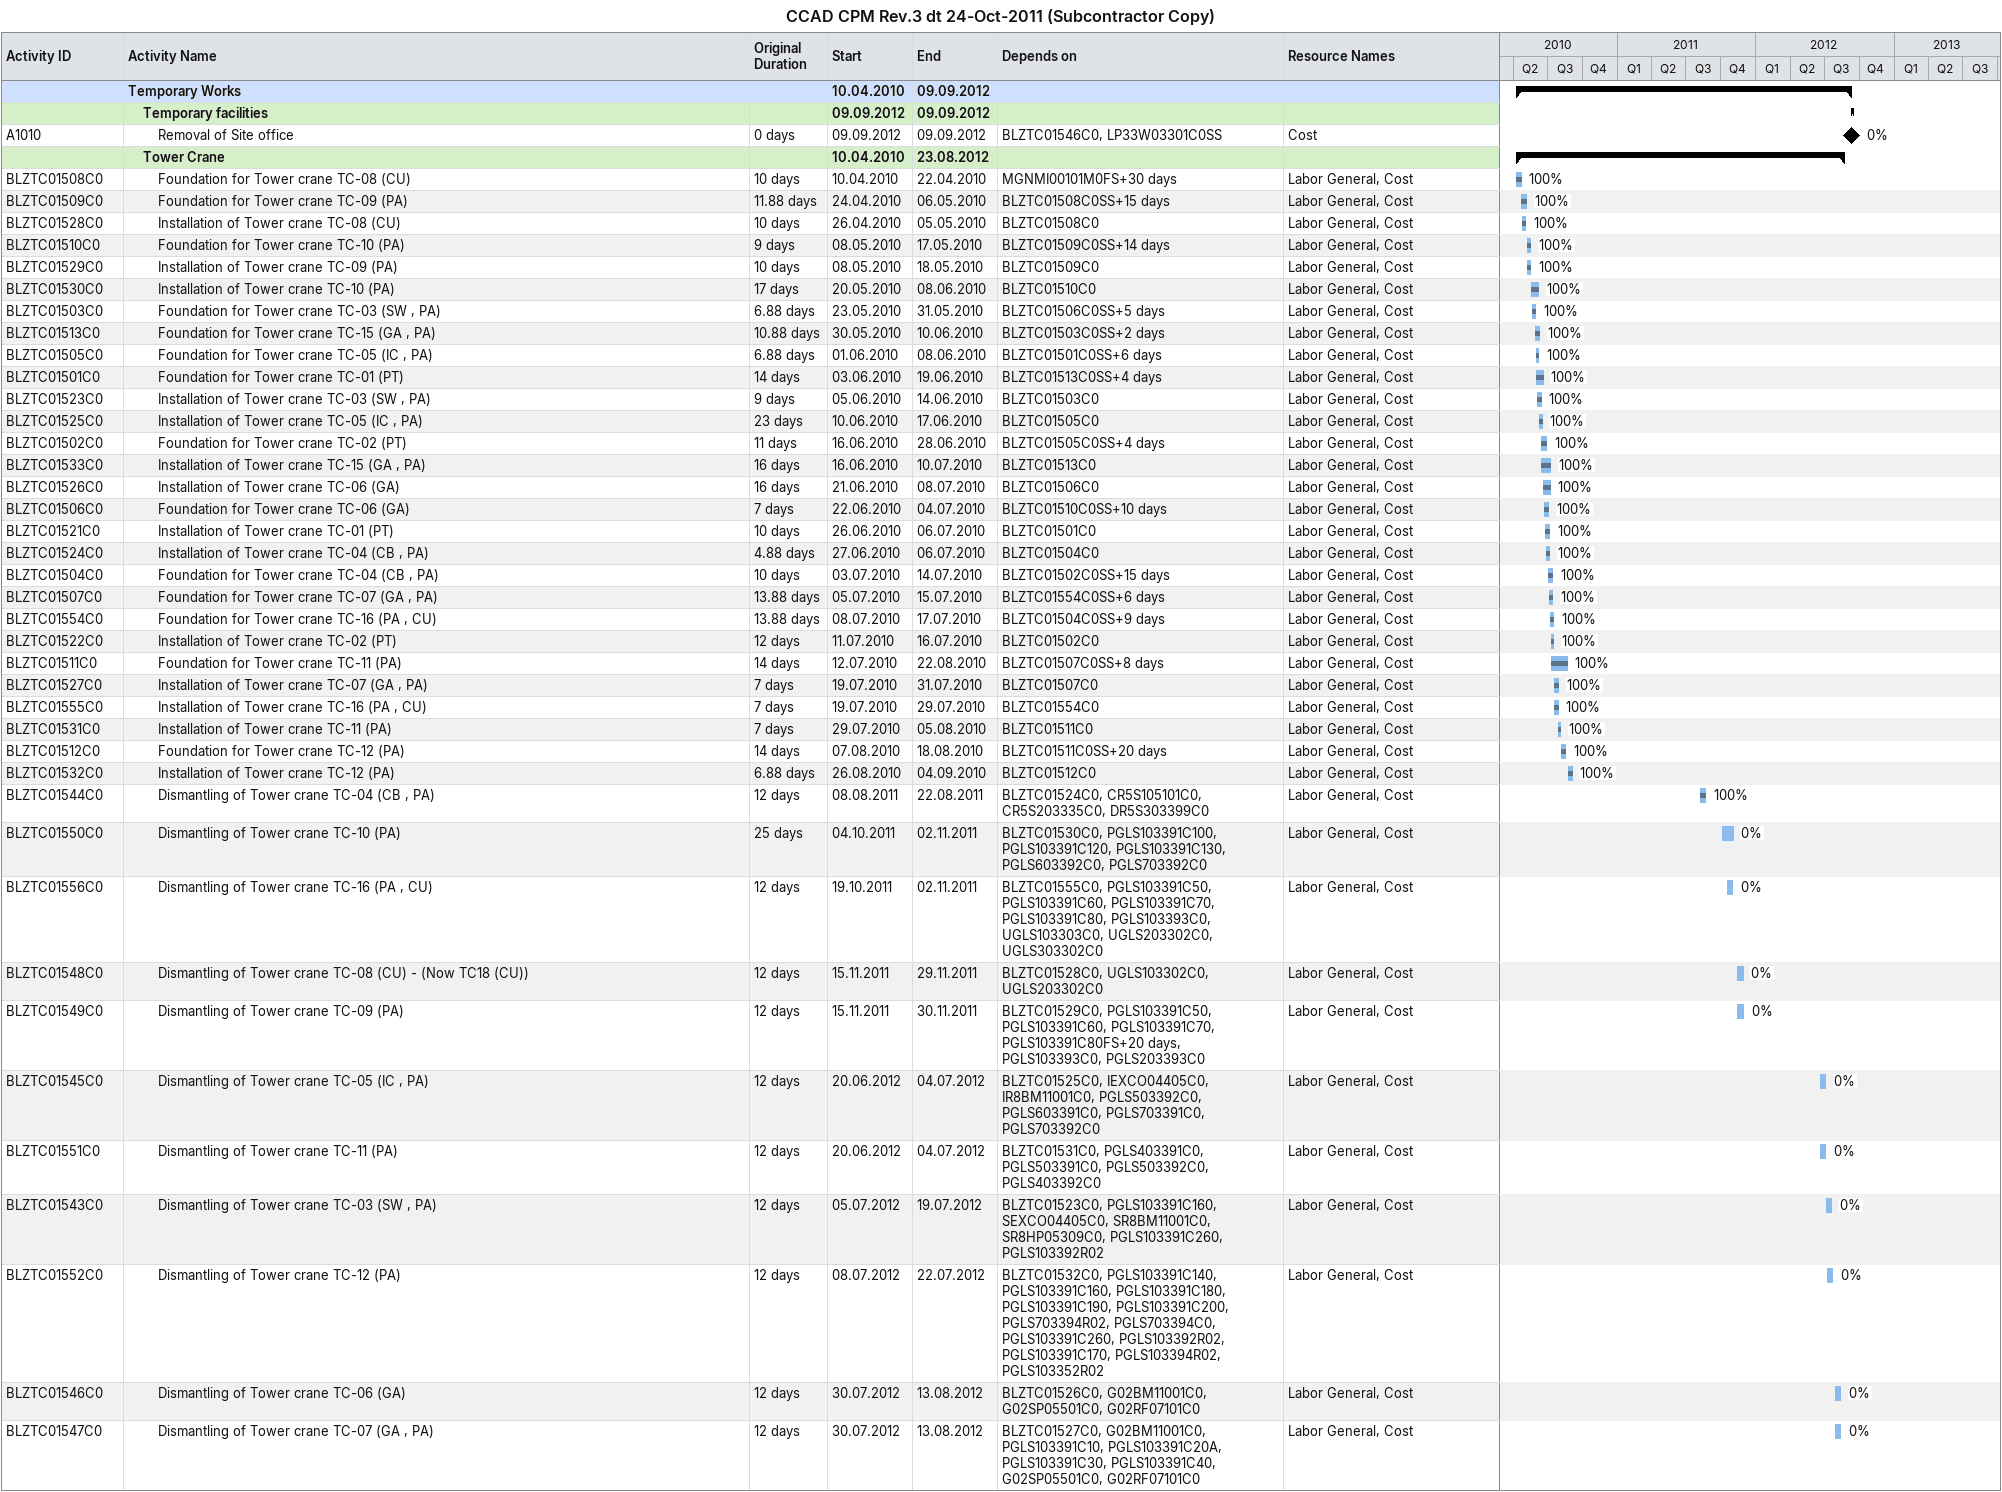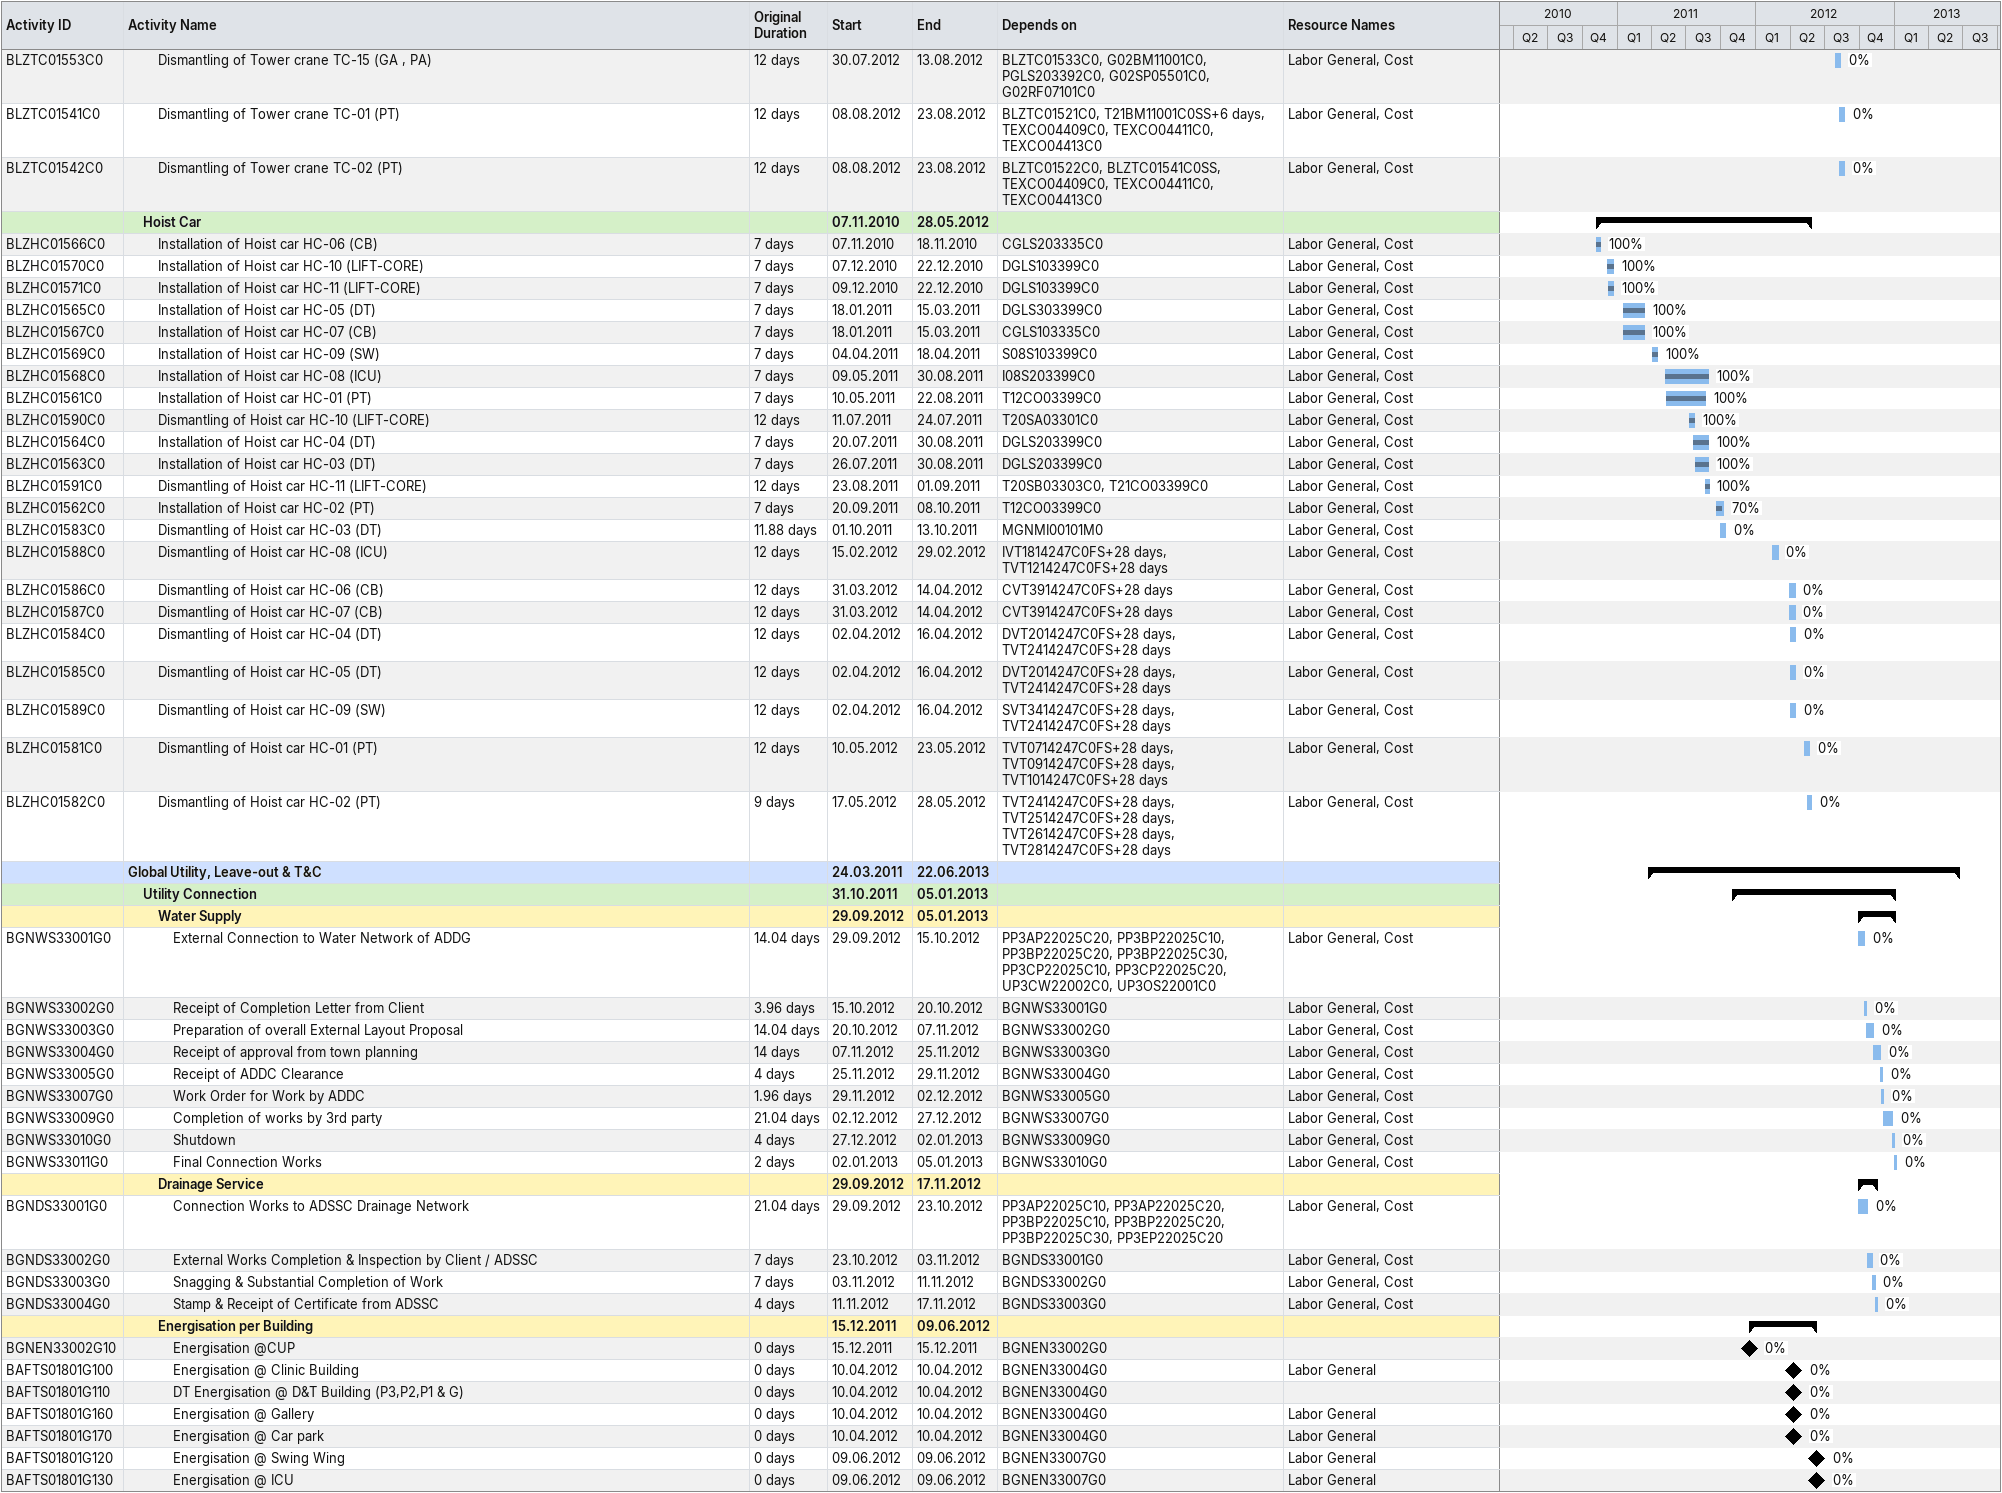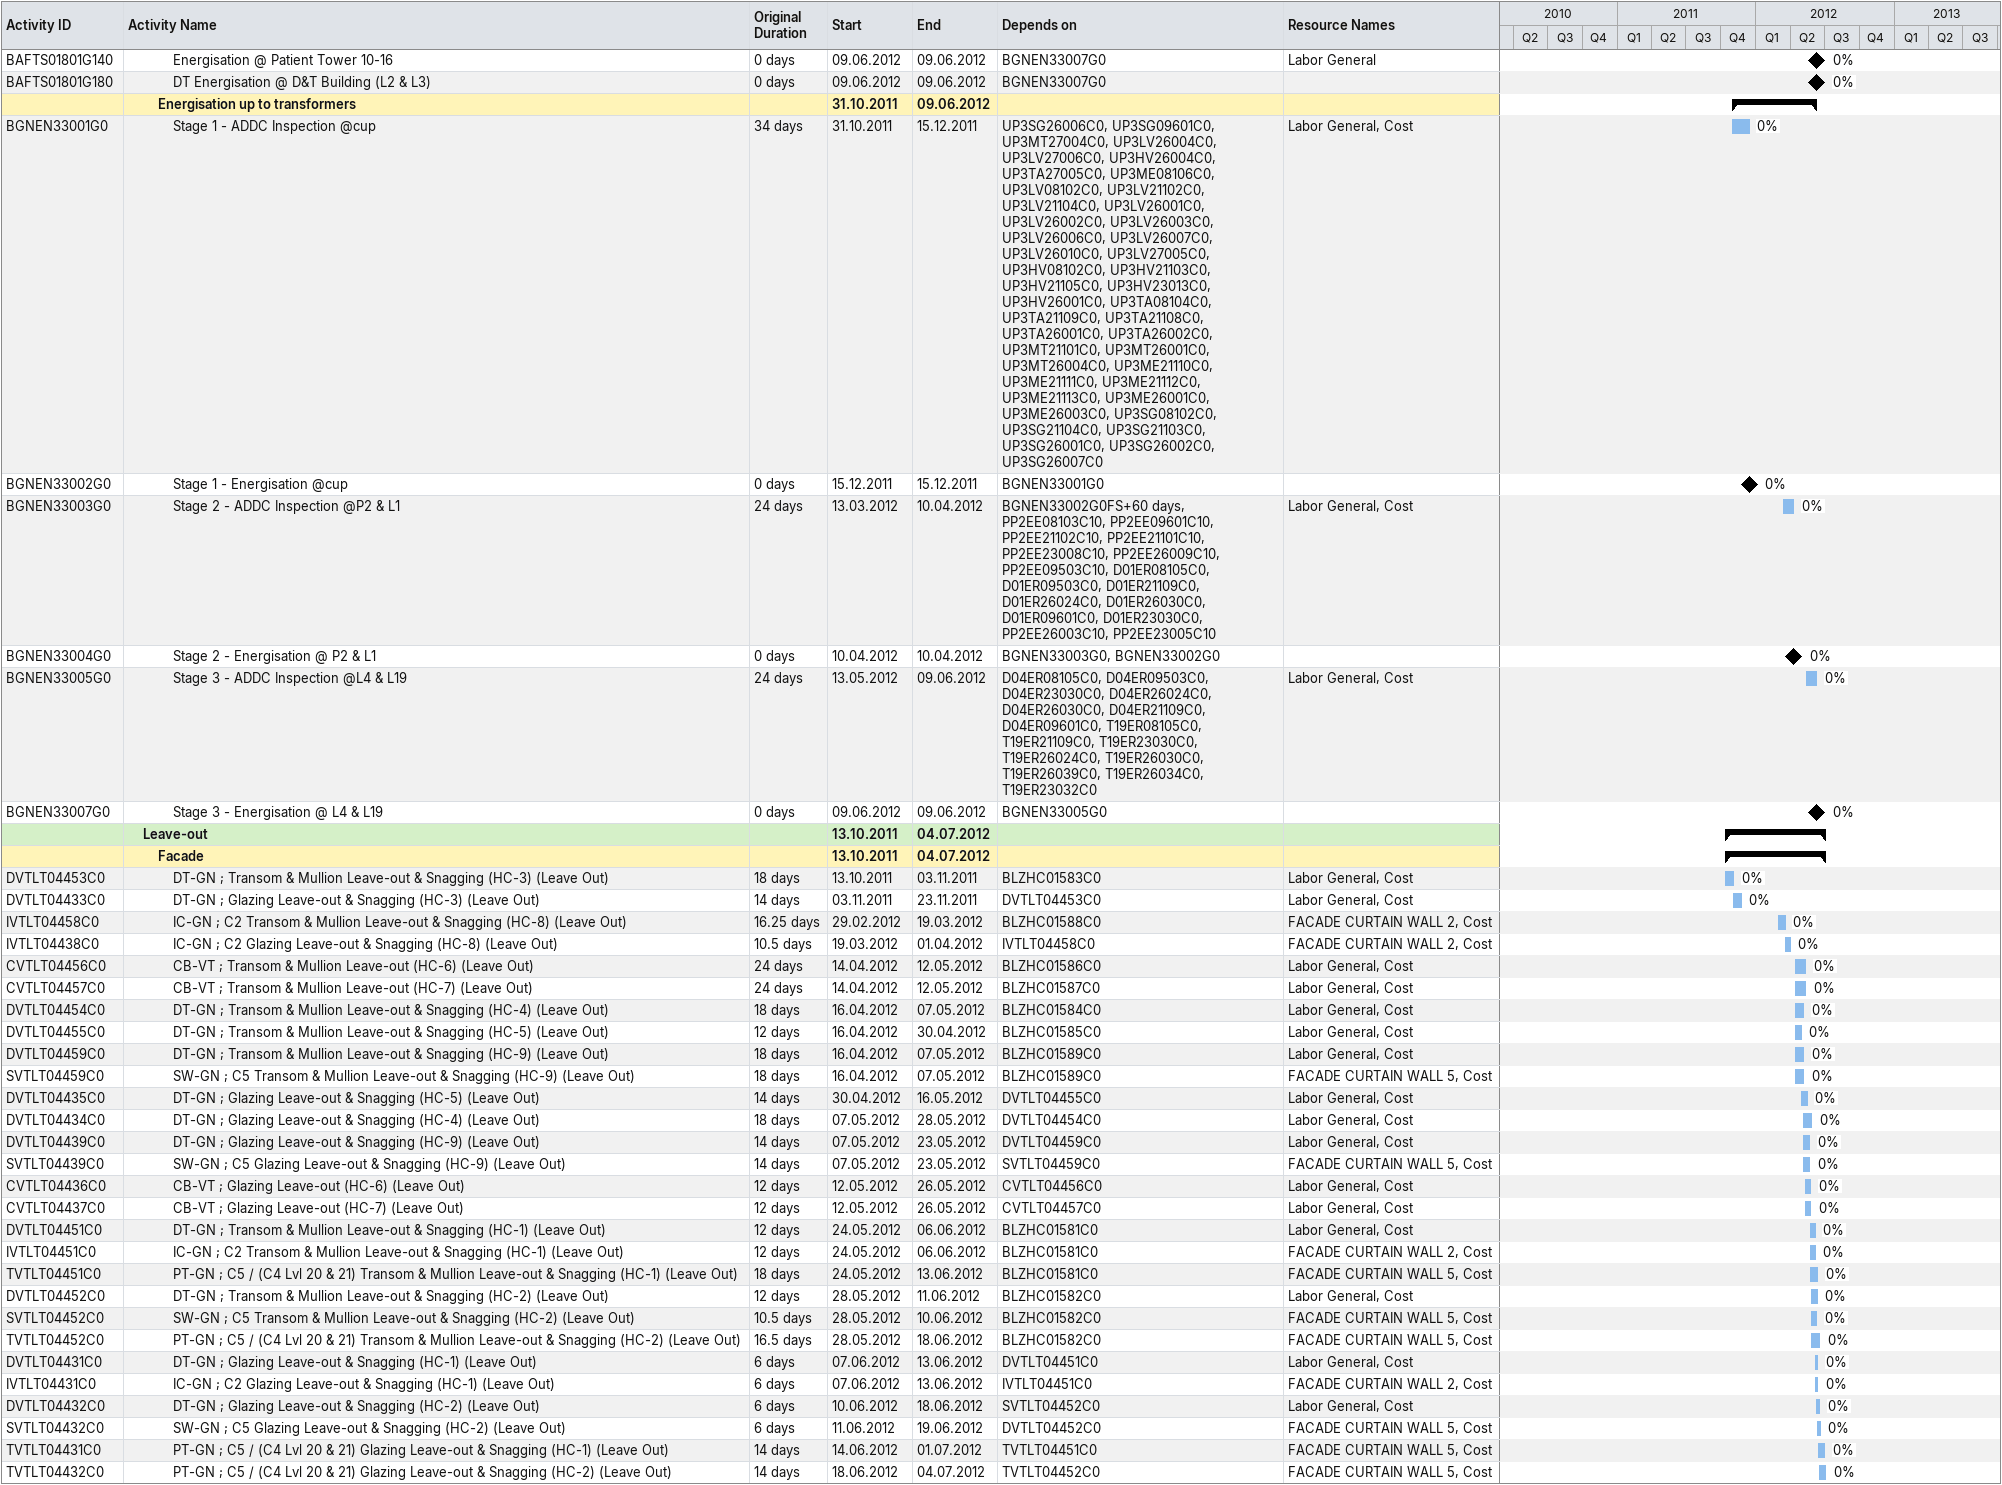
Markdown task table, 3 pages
CCAD CPM Rev.3 dt 24-Oct-2011 (Subcontractor Copy)

| ID | Level | Task | Original duration | Start | Finish | Predecessors | Resources | % complete |
|---|---|---|---|---|---|---|---|---|
|  | 1 | **Temporary Works** |  | 2010-04-10 | 2012-09-09 |  |  |  |
|  | 2 | **Temporary facilities** |  | 2012-09-09 | 2012-09-09 |  |  |  |
| A1010 | 3 | Removal of Site office | 0d | 2012-09-09 | 2012-09-09 | BLZTC01546C0, LP33W03301C0SS | Cost | 0 |
|  | 2 | **Tower Crane** |  | 2010-04-10 | 2012-08-23 |  |  |  |
| BLZTC01508C0 | 3 | Foundation for Tower crane TC-08 (CU) | 10d | 2010-04-10 | 2010-04-22 | MGNMI00101M0FS+30d | Labor General, Cost | 100 |
| BLZTC01509C0 | 3 | Foundation for Tower crane TC-09 (PA) | 11.88d | 2010-04-24 | 2010-05-06 | BLZTC01508C0SS+15d | Labor General, Cost | 100 |
| BLZTC01528C0 | 3 | Installation of Tower crane TC-08 (CU) | 10d | 2010-04-26 | 2010-05-05 | BLZTC01508C0 | Labor General, Cost | 100 |
| BLZTC01510C0 | 3 | Foundation for Tower crane TC-10 (PA) | 9d | 2010-05-08 | 2010-05-17 | BLZTC01509C0SS+14d | Labor General, Cost | 100 |
| BLZTC01529C0 | 3 | Installation of Tower crane TC-09 (PA) | 10d | 2010-05-08 | 2010-05-18 | BLZTC01509C0 | Labor General, Cost | 100 |
| BLZTC01530C0 | 3 | Installation of Tower crane TC-10 (PA) | 17d | 2010-05-20 | 2010-06-08 | BLZTC01510C0 | Labor General, Cost | 100 |
| BLZTC01503C0 | 3 | Foundation for Tower crane TC-03 (SW , PA) | 6.88d | 2010-05-23 | 2010-05-31 | BLZTC01506C0SS+5d | Labor General, Cost | 100 |
| BLZTC01513C0 | 3 | Foundation for Tower crane TC-15 (GA , PA) | 10.88d | 2010-05-30 | 2010-06-10 | BLZTC01503C0SS+2d | Labor General, Cost | 100 |
| BLZTC01505C0 | 3 | Foundation for Tower crane TC-05 (IC , PA) | 6.88d | 2010-06-01 | 2010-06-08 | BLZTC01501C0SS+6d | Labor General, Cost | 100 |
| BLZTC01501C0 | 3 | Foundation for Tower crane TC-01 (PT) | 14d | 2010-06-03 | 2010-06-19 | BLZTC01513C0SS+4d | Labor General, Cost | 100 |
| BLZTC01523C0 | 3 | Installation of Tower crane TC-03 (SW , PA) | 9d | 2010-06-05 | 2010-06-14 | BLZTC01503C0 | Labor General, Cost | 100 |
| BLZTC01525C0 | 3 | Installation of Tower crane TC-05 (IC , PA) | 23d | 2010-06-10 | 2010-06-17 | BLZTC01505C0 | Labor General, Cost | 100 |
| BLZTC01502C0 | 3 | Foundation for Tower crane TC-02 (PT) | 11d | 2010-06-16 | 2010-06-28 | BLZTC01505C0SS+4d | Labor General, Cost | 100 |
| BLZTC01533C0 | 3 | Installation of Tower crane TC-15 (GA , PA) | 16d | 2010-06-16 | 2010-07-10 | BLZTC01513C0 | Labor General, Cost | 100 |
| BLZTC01526C0 | 3 | Installation of Tower crane TC-06 (GA) | 16d | 2010-06-21 | 2010-07-08 | BLZTC01506C0 | Labor General, Cost | 100 |
| BLZTC01506C0 | 3 | Foundation for Tower crane TC-06 (GA) | 7d | 2010-06-22 | 2010-07-04 | BLZTC01510C0SS+10d | Labor General, Cost | 100 |
| BLZTC01521C0 | 3 | Installation of Tower crane TC-01 (PT) | 10d | 2010-06-26 | 2010-07-06 | BLZTC01501C0 | Labor General, Cost | 100 |
| BLZTC01524C0 | 3 | Installation of Tower crane TC-04 (CB , PA) | 4.88d | 2010-06-27 | 2010-07-06 | BLZTC01504C0 | Labor General, Cost | 100 |
| BLZTC01504C0 | 3 | Foundation for Tower crane TC-04 (CB , PA) | 10d | 2010-07-03 | 2010-07-14 | BLZTC01502C0SS+15d | Labor General, Cost | 100 |
| BLZTC01507C0 | 3 | Foundation for Tower crane TC-07 (GA , PA) | 13.88d | 2010-07-05 | 2010-07-15 | BLZTC01554C0SS+6d | Labor General, Cost | 100 |
| BLZTC01554C0 | 3 | Foundation for Tower crane TC-16 (PA , CU) | 13.88d | 2010-07-08 | 2010-07-17 | BLZTC01504C0SS+9d | Labor General, Cost | 100 |
| BLZTC01522C0 | 3 | Installation of Tower crane TC-02 (PT) | 12d | 2010-07-11 | 2010-07-16 | BLZTC01502C0 | Labor General, Cost | 100 |
| BLZTC01511C0 | 3 | Foundation for Tower crane TC-11 (PA) | 14d | 2010-07-12 | 2010-08-22 | BLZTC01507C0SS+8d | Labor General, Cost | 100 |
| BLZTC01527C0 | 3 | Installation of Tower crane TC-07 (GA , PA) | 7d | 2010-07-19 | 2010-07-31 | BLZTC01507C0 | Labor General, Cost | 100 |
| BLZTC01555C0 | 3 | Installation of Tower crane TC-16 (PA , CU) | 7d | 2010-07-19 | 2010-07-29 | BLZTC01554C0 | Labor General, Cost | 100 |
| BLZTC01531C0 | 3 | Installation of Tower crane TC-11 (PA) | 7d | 2010-07-29 | 2010-08-05 | BLZTC01511C0 | Labor General, Cost | 100 |
| BLZTC01512C0 | 3 | Foundation for Tower crane TC-12 (PA) | 14d | 2010-08-07 | 2010-08-18 | BLZTC01511C0SS+20d | Labor General, Cost | 100 |
| BLZTC01532C0 | 3 | Installation of Tower crane TC-12 (PA) | 6.88d | 2010-08-26 | 2010-09-04 | BLZTC01512C0 | Labor General, Cost | 100 |
| BLZTC01544C0 | 3 | Dismantling of Tower crane TC-04 (CB , PA) | 12d | 2011-08-08 | 2011-08-22 | BLZTC01524C0, CR5S105101C0, CR5S203335C0, DR5S303399C0 | Labor General, Cost | 100 |
| BLZTC01550C0 | 3 | Dismantling of Tower crane TC-10 (PA) | 25d | 2011-10-04 | 2011-11-02 | BLZTC01530C0, PGLS103391C100, PGLS103391C120, PGLS103391C130, PGLS603392C0, PGLS703392C0 | Labor General, Cost | 0 |
| BLZTC01556C0 | 3 | Dismantling of Tower crane TC-16 (PA , CU) | 12d | 2011-10-19 | 2011-11-02 | BLZTC01555C0, PGLS103391C50, PGLS103391C60, PGLS103391C70, PGLS103391C80, PGLS103393C0, UGLS103303C0, UGLS203302C0, UGLS303302C0 | Labor General, Cost | 0 |
| BLZTC01548C0 | 3 | Dismantling of Tower crane TC-08 (CU) - (Now TC18 (CU)) | 12d | 2011-11-15 | 2011-11-29 | BLZTC01528C0, UGLS103302C0, UGLS203302C0 | Labor General, Cost | 0 |
| BLZTC01549C0 | 3 | Dismantling of Tower crane TC-09 (PA) | 12d | 2011-11-15 | 2011-11-30 | BLZTC01529C0, PGLS103391C50, PGLS103391C60, PGLS103391C70, PGLS103391C80FS+20d, PGLS103393C0, PGLS203393C0 | Labor General, Cost | 0 |
| BLZTC01545C0 | 3 | Dismantling of Tower crane TC-05 (IC , PA) | 12d | 2012-06-20 | 2012-07-04 | BLZTC01525C0, IEXCO04405C0, IR8BM11001C0, PGLS503392C0, PGLS603391C0, PGLS703391C0, PGLS703392C0 | Labor General, Cost | 0 |
| BLZTC01551C0 | 3 | Dismantling of Tower crane TC-11 (PA) | 12d | 2012-06-20 | 2012-07-04 | BLZTC01531C0, PGLS403391C0, PGLS503391C0, PGLS503392C0, PGLS403392C0 | Labor General, Cost | 0 |
| BLZTC01543C0 | 3 | Dismantling of Tower crane TC-03 (SW , PA) | 12d | 2012-07-05 | 2012-07-19 | BLZTC01523C0, PGLS103391C160, SEXCO04405C0, SR8BM11001C0, SR8HP05309C0, PGLS103391C260, PGLS103392R02 | Labor General, Cost | 0 |
| BLZTC01552C0 | 3 | Dismantling of Tower crane TC-12 (PA) | 12d | 2012-07-08 | 2012-07-22 | BLZTC01532C0, PGLS103391C140, PGLS103391C160, PGLS103391C180, PGLS103391C190, PGLS103391C200, PGLS703394R02, PGLS703394C0, PGLS103391C260, PGLS103392R02, PGLS103391C170, PGLS103394R02, PGLS103352R02 | Labor General, Cost | 0 |
| BLZTC01546C0 | 3 | Dismantling of Tower crane TC-06 (GA) | 12d | 2012-07-30 | 2012-08-13 | BLZTC01526C0, G02BM11001C0, G02SP05501C0, G02RF07101C0 | Labor General, Cost | 0 |
| BLZTC01547C0 | 3 | Dismantling of Tower crane TC-07 (GA , PA) | 12d | 2012-07-30 | 2012-08-13 | BLZTC01527C0, G02BM11001C0, PGLS103391C10, PGLS103391C20A, PGLS103391C30, PGLS103391C40, G02SP05501C0, G02RF07101C0 | Labor General, Cost | 0 |
| BLZTC01553C0 | 3 | Dismantling of Tower crane TC-15 (GA , PA) | 12d | 2012-07-30 | 2012-08-13 | BLZTC01533C0, G02BM11001C0, PGLS203392C0, G02SP05501C0, G02RF07101C0 | Labor General, Cost | 0 |
| BLZTC01541C0 | 3 | Dismantling of Tower crane TC-01 (PT) | 12d | 2012-08-08 | 2012-08-23 | BLZTC01521C0, T21BM11001C0SS+6d, TEXCO04409C0, TEXCO04411C0, TEXCO04413C0 | Labor General, Cost | 0 |
| BLZTC01542C0 | 3 | Dismantling of Tower crane TC-02 (PT) | 12d | 2012-08-08 | 2012-08-23 | BLZTC01522C0, BLZTC01541C0SS, TEXCO04409C0, TEXCO04411C0, TEXCO04413C0 | Labor General, Cost | 0 |
|  | 2 | **Hoist Car** |  | 2010-11-07 | 2012-05-28 |  |  |  |
| BLZHC01566C0 | 3 | Installation of Hoist car HC-06 (CB) | 7d | 2010-11-07 | 2010-11-18 | CGLS203335C0 | Labor General, Cost | 100 |
| BLZHC01570C0 | 3 | Installation of Hoist car HC-10 (LIFT-CORE) | 7d | 2010-12-07 | 2010-12-22 | DGLS103399C0 | Labor General, Cost | 100 |
| BLZHC01571C0 | 3 | Installation of Hoist car HC-11 (LIFT-CORE) | 7d | 2010-12-09 | 2010-12-22 | DGLS103399C0 | Labor General, Cost | 100 |
| BLZHC01565C0 | 3 | Installation of Hoist car HC-05 (DT) | 7d | 2011-01-18 | 2011-03-15 | DGLS303399C0 | Labor General, Cost | 100 |
| BLZHC01567C0 | 3 | Installation of Hoist car HC-07 (CB) | 7d | 2011-01-18 | 2011-03-15 | CGLS103335C0 | Labor General, Cost | 100 |
| BLZHC01569C0 | 3 | Installation of Hoist car HC-09 (SW) | 7d | 2011-04-04 | 2011-04-18 | S08S103399C0 | Labor General, Cost | 100 |
| BLZHC01568C0 | 3 | Installation of Hoist car HC-08 (ICU) | 7d | 2011-05-09 | 2011-08-30 | I08S203399C0 | Labor General, Cost | 100 |
| BLZHC01561C0 | 3 | Installation of Hoist car HC-01 (PT) | 7d | 2011-05-10 | 2011-08-22 | T12CO03399C0 | Labor General, Cost | 100 |
| BLZHC01590C0 | 3 | Dismantling of Hoist car HC-10 (LIFT-CORE) | 12d | 2011-07-11 | 2011-07-24 | T20SA03301C0 | Labor General, Cost | 100 |
| BLZHC01564C0 | 3 | Installation of Hoist car HC-04 (DT) | 7d | 2011-07-20 | 2011-08-30 | DGLS203399C0 | Labor General, Cost | 100 |
| BLZHC01563C0 | 3 | Installation of Hoist car HC-03 (DT) | 7d | 2011-07-26 | 2011-08-30 | DGLS203399C0 | Labor General, Cost | 100 |
| BLZHC01591C0 | 3 | Dismantling of Hoist car HC-11 (LIFT-CORE) | 12d | 2011-08-23 | 2011-09-01 | T20SB03303C0, T21CO03399C0 | Labor General, Cost | 100 |
| BLZHC01562C0 | 3 | Installation of Hoist car HC-02 (PT) | 7d | 2011-09-20 | 2011-10-08 | T12CO03399C0 | Labor General, Cost | 70 |
| BLZHC01583C0 | 3 | Dismantling of Hoist car HC-03 (DT) | 11.88d | 2011-10-01 | 2011-10-13 | MGNMI00101M0 | Labor General, Cost | 0 |
| BLZHC01588C0 | 3 | Dismantling of Hoist car HC-08 (ICU) | 12d | 2012-02-15 | 2012-02-29 | IVT1814247C0FS+28d, TVT1214247C0FS+28d | Labor General, Cost | 0 |
| BLZHC01586C0 | 3 | Dismantling of Hoist car HC-06 (CB) | 12d | 2012-03-31 | 2012-04-14 | CVT3914247C0FS+28d | Labor General, Cost | 0 |
| BLZHC01587C0 | 3 | Dismantling of Hoist car HC-07 (CB) | 12d | 2012-03-31 | 2012-04-14 | CVT3914247C0FS+28d | Labor General, Cost | 0 |
| BLZHC01584C0 | 3 | Dismantling of Hoist car HC-04 (DT) | 12d | 2012-04-02 | 2012-04-16 | DVT2014247C0FS+28d, TVT2414247C0FS+28d | Labor General, Cost | 0 |
| BLZHC01585C0 | 3 | Dismantling of Hoist car HC-05 (DT) | 12d | 2012-04-02 | 2012-04-16 | DVT2014247C0FS+28d, TVT2414247C0FS+28d | Labor General, Cost | 0 |
| BLZHC01589C0 | 3 | Dismantling of Hoist car HC-09 (SW) | 12d | 2012-04-02 | 2012-04-16 | SVT3414247C0FS+28d, TVT2414247C0FS+28d | Labor General, Cost | 0 |
| BLZHC01581C0 | 3 | Dismantling of Hoist car HC-01 (PT) | 12d | 2012-05-10 | 2012-05-23 | TVT0714247C0FS+28d, TVT0914247C0FS+28d, TVT1014247C0FS+28d | Labor General, Cost | 0 |
| BLZHC01582C0 | 3 | Dismantling of Hoist car HC-02 (PT) | 9d | 2012-05-17 | 2012-05-28 | TVT2414247C0FS+28d, TVT2514247C0FS+28d, TVT2614247C0FS+28d, TVT2814247C0FS+28d | Labor General, Cost | 0 |
|  | 1 | **Global Utility, Leave-out & T&C** |  | 2011-03-24 | 2013-06-22 |  |  |  |
|  | 2 | **Utility Connection** |  | 2011-10-31 | 2013-01-05 |  |  |  |
|  | 3 | **Water Supply** |  | 2012-09-29 | 2013-01-05 |  |  |  |
| BGNWS33001G0 | 4 | External Connection to Water Network of ADDG | 14.04d | 2012-09-29 | 2012-10-15 | PP3AP22025C20, PP3BP22025C10, PP3BP22025C20, PP3BP22025C30, PP3CP22025C10, PP3CP22025C20, UP3CW22002C0, UP3OS22001C0 | Labor General, Cost | 0 |
| BGNWS33002G0 | 4 | Receipt of Completion Letter from Client | 3.96d | 2012-10-15 | 2012-10-20 | BGNWS33001G0 | Labor General, Cost | 0 |
| BGNWS33003G0 | 4 | Preparation of overall External Layout Proposal | 14.04d | 2012-10-20 | 2012-11-07 | BGNWS33002G0 | Labor General, Cost | 0 |
| BGNWS33004G0 | 4 | Receipt of approval from town planning | 14d | 2012-11-07 | 2012-11-25 | BGNWS33003G0 | Labor General, Cost | 0 |
| BGNWS33005G0 | 4 | Receipt of ADDC Clearance | 4d | 2012-11-25 | 2012-11-29 | BGNWS33004G0 | Labor General, Cost | 0 |
| BGNWS33007G0 | 4 | Work Order for Work by ADDC | 1.96d | 2012-11-29 | 2012-12-02 | BGNWS33005G0 | Labor General, Cost | 0 |
| BGNWS33009G0 | 4 | Completion of works by 3rd party | 21.04d | 2012-12-02 | 2012-12-27 | BGNWS33007G0 | Labor General, Cost | 0 |
| BGNWS33010G0 | 4 | Shutdown | 4d | 2012-12-27 | 2013-01-02 | BGNWS33009G0 | Labor General, Cost | 0 |
| BGNWS33011G0 | 4 | Final Connection Works | 2d | 2013-01-02 | 2013-01-05 | BGNWS33010G0 | Labor General, Cost | 0 |
|  | 3 | **Drainage Service** |  | 2012-09-29 | 2012-11-17 |  |  |  |
| BGNDS33001G0 | 4 | Connection Works to ADSSC Drainage Network | 21.04d | 2012-09-29 | 2012-10-23 | PP3AP22025C10, PP3AP22025C20, PP3BP22025C10, PP3BP22025C20, PP3BP22025C30, PP3EP22025C20 | Labor General, Cost | 0 |
| BGNDS33002G0 | 4 | External Works Completion & Inspection by Client / ADSSC | 7d | 2012-10-23 | 2012-11-03 | BGNDS33001G0 | Labor General, Cost | 0 |
| BGNDS33003G0 | 4 | Snagging & Substantial Completion of Work | 7d | 2012-11-03 | 2012-11-11 | BGNDS33002G0 | Labor General, Cost | 0 |
| BGNDS33004G0 | 4 | Stamp & Receipt of Certificate from ADSSC | 4d | 2012-11-11 | 2012-11-17 | BGNDS33003G0 | Labor General, Cost | 0 |
|  | 3 | **Energisation per Building** |  | 2011-12-15 | 2012-06-09 |  |  |  |
| BGNEN33002G10 | 4 | Energisation @CUP | 0d | 2011-12-15 | 2011-12-15 | BGNEN33002G0 |  | 0 |
| BAFTS01801G100 | 4 | Energisation @ Clinic Building | 0d | 2012-04-10 | 2012-04-10 | BGNEN33004G0 | Labor General | 0 |
| BAFTS01801G110 | 4 | DT Energisation @ D&T Building (P3,P2,P1 & G) | 0d | 2012-04-10 | 2012-04-10 | BGNEN33004G0 |  | 0 |
| BAFTS01801G160 | 4 | Energisation @ Gallery | 0d | 2012-04-10 | 2012-04-10 | BGNEN33004G0 | Labor General | 0 |
| BAFTS01801G170 | 4 | Energisation @ Car park | 0d | 2012-04-10 | 2012-04-10 | BGNEN33004G0 | Labor General | 0 |
| BAFTS01801G120 | 4 | Energisation @ Swing Wing | 0d | 2012-06-09 | 2012-06-09 | BGNEN33007G0 | Labor General | 0 |
| BAFTS01801G130 | 4 | Energisation @ ICU | 0d | 2012-06-09 | 2012-06-09 | BGNEN33007G0 | Labor General | 0 |
| BAFTS01801G140 | 4 | Energisation @ Patient Tower 10-16 | 0d | 2012-06-09 | 2012-06-09 | BGNEN33007G0 | Labor General | 0 |
| BAFTS01801G180 | 4 | DT Energisation @ D&T Building (L2 & L3) | 0d | 2012-06-09 | 2012-06-09 | BGNEN33007G0 |  | 0 |
|  | 3 | **Energisation up to transformers** |  | 2011-10-31 | 2012-06-09 |  |  |  |
| BGNEN33001G0 | 4 | Stage 1 - ADDC Inspection @cup | 34d | 2011-10-31 | 2011-12-15 | UP3SG26006C0, UP3SG09601C0, UP3MT27004C0, UP3LV26004C0, UP3LV27006C0, UP3HV26004C0, UP3TA27005C0, UP3ME08106C0, UP3LV08102C0, UP3LV21102C0, UP3LV21104C0, UP3LV26001C0, UP3LV26002C0, UP3LV26003C0, UP3LV26006C0, UP3LV26007C0, UP3LV26010C0, UP3LV27005C0, UP3HV08102C0, UP3HV21103C0, UP3HV21105C0, UP3HV23013C0, UP3HV26001C0, UP3TA08104C0, UP3TA21109C0, UP3TA21108C0, UP3TA26001C0, UP3TA26002C0, UP3MT21101C0, UP3MT26001C0, UP3MT26004C0, UP3ME21110C0, UP3ME21111C0, UP3ME21112C0, UP3ME21113C0, UP3ME26001C0, UP3ME26003C0, UP3SG08102C0, UP3SG21104C0, UP3SG21103C0, UP3SG26001C0, UP3SG26002C0, UP3SG26007C0 | Labor General, Cost | 0 |
| BGNEN33002G0 | 4 | Stage 1 - Energisation @cup | 0d | 2011-12-15 | 2011-12-15 | BGNEN33001G0 |  | 0 |
| BGNEN33003G0 | 4 | Stage 2 - ADDC Inspection @P2 & L1 | 24d | 2012-03-13 | 2012-04-10 | BGNEN33002G0FS+60d, PP2EE08103C10, PP2EE09601C10, PP2EE21102C10, PP2EE21101C10, PP2EE23008C10, PP2EE26009C10, PP2EE09503C10, D01ER08105C0, D01ER09503C0, D01ER21109C0, D01ER26024C0, D01ER26030C0, D01ER09601C0, D01ER23030C0, PP2EE26003C10, PP2EE23005C10 | Labor General, Cost | 0 |
| BGNEN33004G0 | 4 | Stage 2 - Energisation @ P2 & L1 | 0d | 2012-04-10 | 2012-04-10 | BGNEN33003G0, BGNEN33002G0 |  | 0 |
| BGNEN33005G0 | 4 | Stage 3 - ADDC Inspection @L4 & L19 | 24d | 2012-05-13 | 2012-06-09 | D04ER08105C0, D04ER09503C0, D04ER23030C0, D04ER26024C0, D04ER26030C0, D04ER21109C0, D04ER09601C0, T19ER08105C0, T19ER21109C0, T19ER23030C0, T19ER26024C0, T19ER26030C0, T19ER26039C0, T19ER26034C0, T19ER23032C0 | Labor General, Cost | 0 |
| BGNEN33007G0 | 4 | Stage 3 - Energisation @ L4 & L19 | 0d | 2012-06-09 | 2012-06-09 | BGNEN33005G0 |  | 0 |
|  | 2 | **Leave-out** |  | 2011-10-13 | 2012-07-04 |  |  |  |
|  | 3 | **Facade** |  | 2011-10-13 | 2012-07-04 |  |  |  |
| DVTLT04453C0 | 4 | DT-GN ; Transom & Mullion Leave-out & Snagging (HC-3) (Leave Out) | 18d | 2011-10-13 | 2011-11-03 | BLZHC01583C0 | Labor General, Cost | 0 |
| DVTLT04433C0 | 4 | DT-GN ; Glazing Leave-out & Snagging (HC-3) (Leave Out) | 14d | 2011-11-03 | 2011-11-23 | DVTLT04453C0 | Labor General, Cost | 0 |
| IVTLT04458C0 | 4 | IC-GN ; C2 Transom & Mullion Leave-out & Snagging (HC-8) (Leave Out) | 16.25d | 2012-02-29 | 2012-03-19 | BLZHC01588C0 | FACADE CURTAIN WALL 2, Cost | 0 |
| IVTLT04438C0 | 4 | IC-GN ; C2 Glazing Leave-out & Snagging (HC-8) (Leave Out) | 10.5d | 2012-03-19 | 2012-04-01 | IVTLT04458C0 | FACADE CURTAIN WALL 2, Cost | 0 |
| CVTLT04456C0 | 4 | CB-VT ; Transom & Mullion Leave-out (HC-6) (Leave Out) | 24d | 2012-04-14 | 2012-05-12 | BLZHC01586C0 | Labor General, Cost | 0 |
| CVTLT04457C0 | 4 | CB-VT ; Transom & Mullion Leave-out (HC-7) (Leave Out) | 24d | 2012-04-14 | 2012-05-12 | BLZHC01587C0 | Labor General, Cost | 0 |
| DVTLT04454C0 | 4 | DT-GN ; Transom & Mullion Leave-out & Snagging (HC-4) (Leave Out) | 18d | 2012-04-16 | 2012-05-07 | BLZHC01584C0 | Labor General, Cost | 0 |
| DVTLT04455C0 | 4 | DT-GN ; Transom & Mullion Leave-out & Snagging (HC-5) (Leave Out) | 12d | 2012-04-16 | 2012-04-30 | BLZHC01585C0 | Labor General, Cost | 0 |
| DVTLT04459C0 | 4 | DT-GN ; Transom & Mullion Leave-out & Snagging (HC-9) (Leave Out) | 18d | 2012-04-16 | 2012-05-07 | BLZHC01589C0 | Labor General, Cost | 0 |
| SVTLT04459C0 | 4 | SW-GN ; C5 Transom & Mullion Leave-out & Snagging (HC-9) (Leave Out) | 18d | 2012-04-16 | 2012-05-07 | BLZHC01589C0 | FACADE CURTAIN WALL 5, Cost | 0 |
| DVTLT04435C0 | 4 | DT-GN ; Glazing Leave-out & Snagging (HC-5) (Leave Out) | 14d | 2012-04-30 | 2012-05-16 | DVTLT04455C0 | Labor General, Cost | 0 |
| DVTLT04434C0 | 4 | DT-GN ; Glazing Leave-out & Snagging (HC-4) (Leave Out) | 18d | 2012-05-07 | 2012-05-28 | DVTLT04454C0 | Labor General, Cost | 0 |
| DVTLT04439C0 | 4 | DT-GN ; Glazing Leave-out & Snagging (HC-9) (Leave Out) | 14d | 2012-05-07 | 2012-05-23 | DVTLT04459C0 | Labor General, Cost | 0 |
| SVTLT04439C0 | 4 | SW-GN ; C5 Glazing Leave-out & Snagging (HC-9) (Leave Out) | 14d | 2012-05-07 | 2012-05-23 | SVTLT04459C0 | FACADE CURTAIN WALL 5, Cost | 0 |
| CVTLT04436C0 | 4 | CB-VT ; Glazing Leave-out (HC-6) (Leave Out) | 12d | 2012-05-12 | 2012-05-26 | CVTLT04456C0 | Labor General, Cost | 0 |
| CVTLT04437C0 | 4 | CB-VT ; Glazing Leave-out (HC-7) (Leave Out) | 12d | 2012-05-12 | 2012-05-26 | CVTLT04457C0 | Labor General, Cost | 0 |
| DVTLT04451C0 | 4 | DT-GN ; Transom & Mullion Leave-out & Snagging (HC-1) (Leave Out) | 12d | 2012-05-24 | 2012-06-06 | BLZHC01581C0 | Labor General, Cost | 0 |
| IVTLT04451C0 | 4 | IC-GN ; C2 Transom & Mullion Leave-out & Snagging (HC-1) (Leave Out) | 12d | 2012-05-24 | 2012-06-06 | BLZHC01581C0 | FACADE CURTAIN WALL 2, Cost | 0 |
| TVTLT04451C0 | 4 | PT-GN ; C5 / (C4 Lvl 20 & 21) Transom & Mullion Leave-out & Snagging (HC-1) (Leave Out) | 18d | 2012-05-24 | 2012-06-13 | BLZHC01581C0 | FACADE CURTAIN WALL 5, Cost | 0 |
| DVTLT04452C0 | 4 | DT-GN ; Transom & Mullion Leave-out & Snagging (HC-2) (Leave Out) | 12d | 2012-05-28 | 2012-06-11 | BLZHC01582C0 | Labor General, Cost | 0 |
| SVTLT04452C0 | 4 | SW-GN ; C5 Transom & Mullion Leave-out & Snagging (HC-2) (Leave Out) | 10.5d | 2012-05-28 | 2012-06-10 | BLZHC01582C0 | FACADE CURTAIN WALL 5, Cost | 0 |
| TVTLT04452C0 | 4 | PT-GN ; C5 / (C4 Lvl 20 & 21) Transom & Mullion Leave-out & Snagging (HC-2) (Leave Out) | 16.5d | 2012-05-28 | 2012-06-18 | BLZHC01582C0 | FACADE CURTAIN WALL 5, Cost | 0 |
| DVTLT04431C0 | 4 | DT-GN ; Glazing Leave-out & Snagging (HC-1) (Leave Out) | 6d | 2012-06-07 | 2012-06-13 | DVTLT04451C0 | Labor General, Cost | 0 |
| IVTLT04431C0 | 4 | IC-GN ; C2 Glazing Leave-out & Snagging (HC-1) (Leave Out) | 6d | 2012-06-07 | 2012-06-13 | IVTLT04451C0 | FACADE CURTAIN WALL 2, Cost | 0 |
| DVTLT04432C0 | 4 | DT-GN ; Glazing Leave-out & Snagging (HC-2) (Leave Out) | 6d | 2012-06-10 | 2012-06-18 | SVTLT04452C0 | Labor General, Cost | 0 |
| SVTLT04432C0 | 4 | SW-GN ; C5 Glazing Leave-out & Snagging (HC-2) (Leave Out) | 6d | 2012-06-11 | 2012-06-19 | DVTLT04452C0 | FACADE CURTAIN WALL 5, Cost | 0 |
| TVTLT04431C0 | 4 | PT-GN ; C5 / (C4 Lvl 20 & 21) Glazing Leave-out & Snagging (HC-1) (Leave Out) | 14d | 2012-06-14 | 2012-07-01 | TVTLT04451C0 | FACADE CURTAIN WALL 5, Cost | 0 |
| TVTLT04432C0 | 4 | PT-GN ; C5 / (C4 Lvl 20 & 21) Glazing Leave-out & Snagging (HC-2) (Leave Out) | 14d | 2012-06-18 | 2012-07-04 | TVTLT04452C0 | FACADE CURTAIN WALL 5, Cost | 0 |
